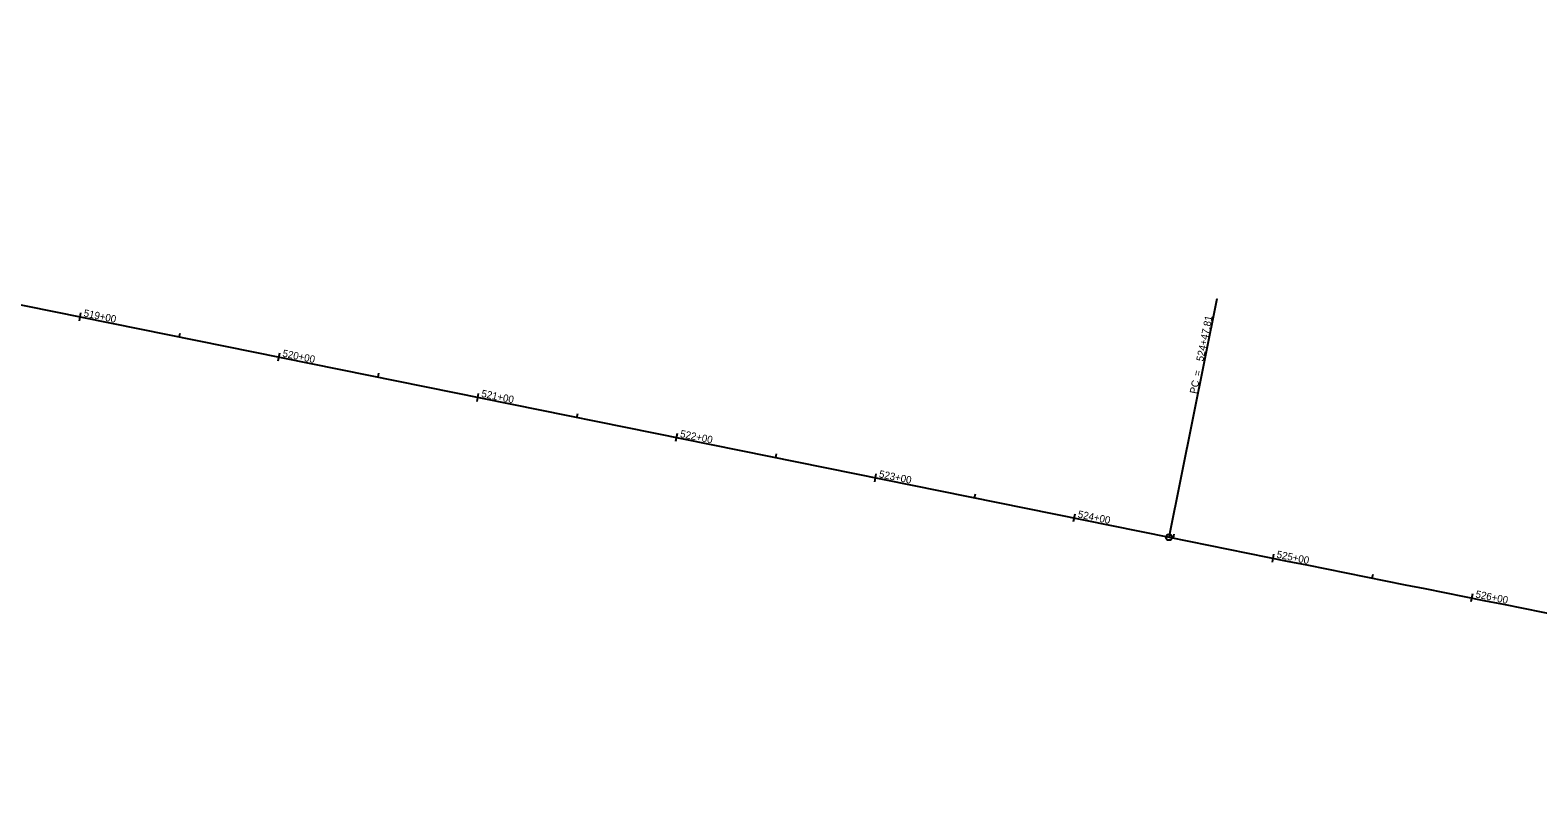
# Model space of a CAD drawing. Extents: x 1158481 to 1164419, y 610248 to 611824.
# Drawn here: x 1159966 to 1160710, y 610914 to 611285 of the extents above; entities that cross this region are included whole.
import ezdxf

# ---------------------------------------------------------------- set-up
doc = ezdxf.new("R2010")
doc.units = 0
for name, color, linetype in [('D_Roadway_Centerline_Flags', 7, 'Continuous'), ('D_Roadway_Centerline_Text', 7, 'Continuous'), ('SHET_Named_Boundary', 7, 'Continuous')]:
    doc.layers.add(name, color=color, linetype=linetype)

msp = doc.modelspace()

# ---------------------------------------------------------------- linework, layer by layer
at = {"layer": 'D_Roadway_Centerline_Flags'}
for p, q in [((1160527.85, 611035.34), (1160551.63, 611152.96)), ((1160551.63, 611152.96), (1160551.63, 611152.96)), ((1160527.85, 611035.34), (1160527.85, 611035.34))]:
    msp.add_line(p, q, dxfattribs=at)
msp.add_circle((1160527.85, 611035.34), 1.5, dxfattribs=at)
at = {"layer": 'D_Roadway_Centerline_Text'}
for p, q in [((1159991.3, 611145.88), (1159990.51, 611141.96)), ((1160039.91, 611134), (1160040.31, 611135.97)), ((1160089.32, 611126.06), (1160088.53, 611122.14)), ((1160137.93, 611114.18), (1160138.33, 611116.15)), ((1160187.34, 611106.24), (1160186.54, 611102.32)), ((1160235.95, 611094.36), (1160236.34, 611096.33)), ((1160285.35, 611086.42), (1160284.56, 611082.51)), ((1160333.96, 611074.54), (1160334.36, 611076.52)), ((1160383.37, 611066.61), (1160382.58, 611062.69)), ((1160431.98, 611054.73), (1160432.38, 611056.7)), ((1160481.39, 611046.79), (1160480.59, 611042.87)), ((1160530, 611034.91), (1160530.39, 611036.88)), ((1160579.41, 611026.99), (1160578.62, 611023.07)), ((1160628.03, 611015.19), (1160628.43, 611017.16)), ((1160677.46, 611007.38), (1160676.68, 611003.45))]:
    msp.add_line(p, q, dxfattribs=at)
at = {"layer": 'SHET_Named_Boundary'}
msp.add_line((1159292.01, 611285.23), (1160527.85, 611035.34), dxfattribs=at)
msp.add_arc((1170437.61, 660043.47), 50000, 258.568558, 259.293856, dxfattribs=at)

# ---------------------------------------------------------------- texts
at = {"layer": 'D_Roadway_Centerline_Flags'}
for s, p in [('524+47.81', (1160544.72, 611121.79)), ('PC', (1160541.49, 611105.81)), (' = ', (1160542.98, 611113.18))]:
    msp.add_text(s, height=3.6, rotation=78.56856, dxfattribs=at).set_placement(p)
at = {"layer": 'D_Roadway_Centerline_Text'}
for s, rotation, p in [('519+00', 348.56856, (1159992.55, 611144.19)), ('520+00', 348.56856, (1160090.57, 611124.37)), ('521+00', 348.56856, (1160188.59, 611104.55)), ('522+00', 348.56856, (1160286.6, 611084.73)), ('523+00', 348.56856, (1160384.62, 611064.91)), ('524+00', 348.56856, (1160482.64, 611045.09)), ('525+00', 348.62836, (1160580.66, 611025.3)), ('526+00', 348.74295, (1160678.71, 611005.69))]:
    msp.add_text(s, height=3.6, rotation=rotation, dxfattribs=at).set_placement(p)

doc.saveas('drawing.dxf')
